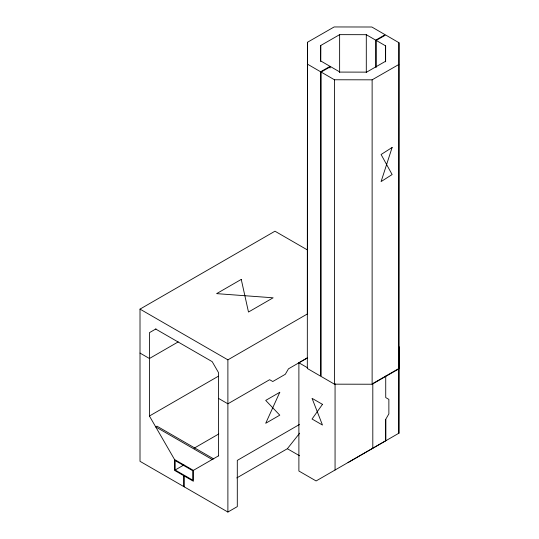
<?xml version="1.0" encoding="UTF-8"?>
<svg xmlns="http://www.w3.org/2000/svg" width="539" height="539" viewBox="0 0 539 539"><rect width="100%" height="100%" fill="white"/><g stroke="black" fill="none" stroke-linecap="round" stroke-linejoin="round"><path stroke-width="0.81" d="M307.641 250.069L274.964 231.204L140.012 309.116L140.012 461.317L227.889 512.05L237.301 506.613L237.301 460.387L299.455 424.496M174.535 459.504L193.366 470.379L193.366 481.246L174.535 470.379L174.535 459.504L149.431 416.02L149.431 332.671L155.973 328.891M218.47 455.879L218.47 372.53L212.198 361.662L155.704 329.046M227.889 512.05L227.889 359.85L307.695 313.772M307.405 357.856L298.889 362.774L298.889 471.019L316.103 480.956L385.729 440.761L385.729 419.315L388.868 413.878L388.868 399.379L385.729 397.573L385.729 376.081M398.88 368.487L398.88 433.208L398.988 346.766L398.88 368.487L372.806 383.539L372.806 448.219M307.318 64.06L320.611 71.775L320.611 376.175L307.318 368.46L307.425 42.298L334.153 26.95L371.849 27.011L385.136 34.725L375.696 40.149L366.298 34.691L339.631 34.644L320.725 45.505L320.651 60.9L330.05 66.358L330.05 68.035M307.365 313.961L307.425 42.298M376.229 40.425L385.628 45.882L385.553 61.278L366.648 72.132L339.981 72.091L330.582 66.634L321.136 72.051L321.136 376.451L334.429 384.172L372.126 384.233L398.853 368.885L398.961 42.716L385.668 35.001L376.229 40.425L376.229 67.335M398.853 368.885L398.961 42.716M236.769 477.931L287.361 448.724L299.657 433.181M178.214 341.888L149.431 358.509L140.012 353.072M149.431 416.02L218.356 376.222M307.345 357.93L288.459 368.838L285.32 374.275L272.768 381.518L269.628 379.705L227.889 403.805L218.47 398.368M194.128 448.192L218.794 433.949M175.162 470.015L192.74 480.161L192.74 470.736L175.162 460.589L175.162 470.015L183.914 464.962M193.366 470.379L218.699 455.751M348.039 462.563L398.988 433.147M320.611 71.775L330.05 66.358M321.136 72.051L334.429 79.765L372.126 79.826L398.853 64.485M298.889 362.774L307.567 367.787M140.012 309.116L227.889 359.85M287.361 448.724L299.556 455.765M213.74 458.945L156.964 426.167L155.704 426.888L212.198 459.504M385.729 419.315L385.729 440.761M385.628 45.882L385.628 61.857M375.696 40.149L375.696 67.058M372.126 79.826L372.126 384.233M366.298 34.691L366.298 72.529M339.631 34.644L339.631 72.536M335.063 383.66L335.063 470.015M334.429 79.765L334.429 384.172M320.725 45.505L320.725 61.5M184.264 475.991L184.264 486.865M183.637 475.634L183.637 486.501M392.123 147.477L381.093 181.589L392.123 174.542L381.093 154.504L392.123 147.477M279.775 392.291L265.714 423.277L279.775 415.158L265.714 400.41L279.775 392.291M322.47 404.344L312.054 419.019L322.47 425.035L312.054 398.334L322.47 404.344M241.256 279.411L216.624 293.634L273.125 297.804L248.486 312.034L241.256 279.411"/></g></svg>
